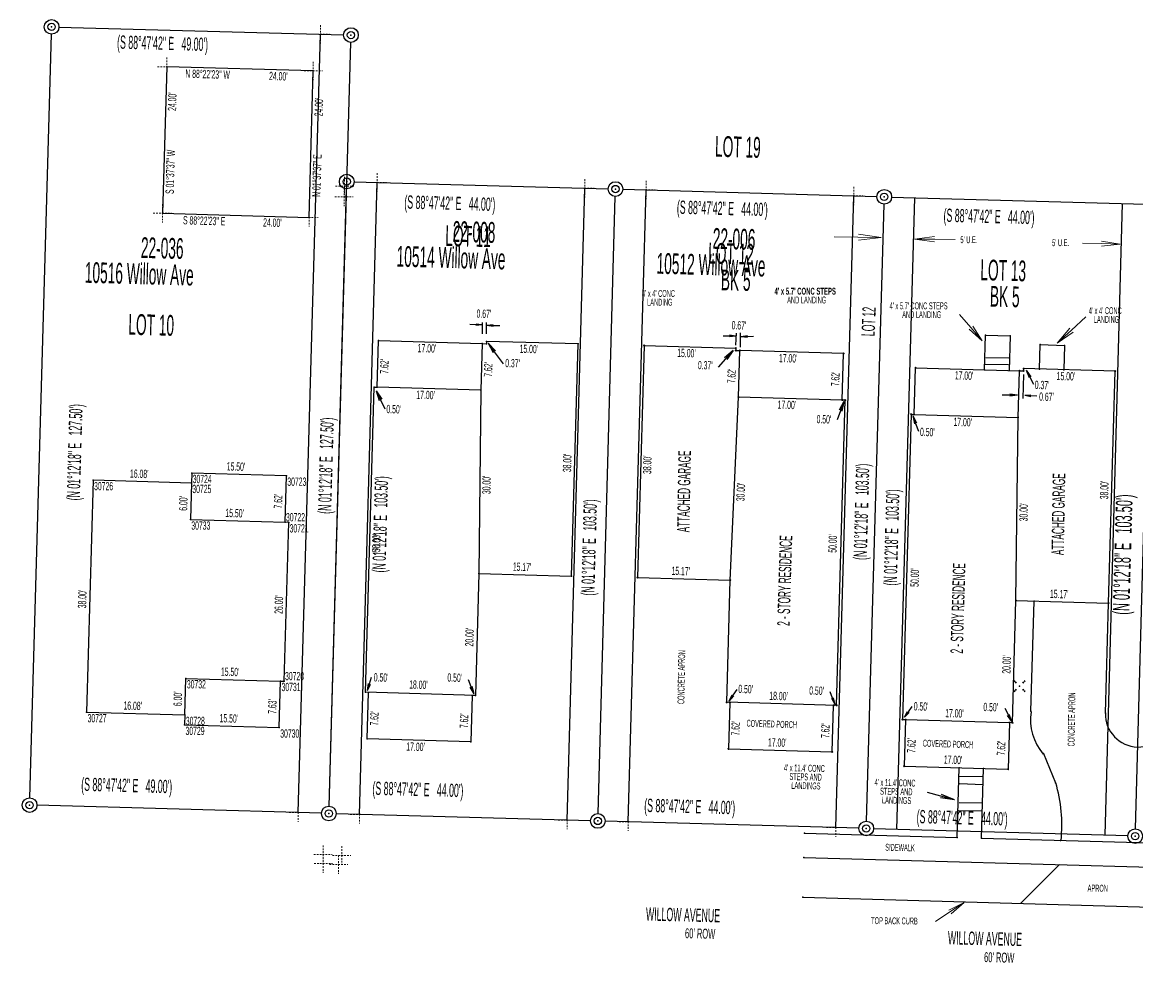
# Model space of a CAD drawing. Extents: x 2835785 to 2851632, y 1243954 to 1251877.
# Drawn here: x 2836271.7 to 2836454.2, y 1251364.3 to 1251518.3 of the extents above; entities that cross this region are included whole.
import ezdxf

# ---------------------------------------------------------------- set-up
doc = ezdxf.new("R2010")
doc.units = 0
doc.header["$MEASUREMENT"] = 0
for name, pattern in [('Dash Long4', [0.349498, 0.152345, -0.044807, 0.152345]), ('Dash Med10', [206.999956, 74.872323, -57.25531, 74.872323]), ('Dash Med4', [0.25, 0.090426, -0.069149, 0.090426]), ('Dash Med5', [206.906593, 74.838554, -57.229486, 74.838554]), ('Dash Med6', [206.932424, 74.847897, -57.236631, 74.847897]), ('Dash Med7', [206.899067, 74.835831, -57.227404, 74.835831]), ('Dash Med8', [207.006549, 74.874708, -57.257133, 74.874708]), ('Dash Med9', [212.50118, 76.862127, -58.776925, 76.862127])]:
    doc.linetypes.add(name, pattern=pattern)
for name, color, linetype, true_color in [('0_Conc_ASB', 7, 'Continuous', 0xffffff), ('A_PLAT_Measurment', 5, 'Continuous', 0x0000ff), ('Bldg_Comp', 5, 'Continuous', 0x0000ff), ('Buildings', 5, 'Continuous', 0x0000ff), ('Concrete', 7, 'Continuous', 0xc0c0c0), ('Easements', 5, 'Continuous', 0x0000ff), ('Lot_Line', 3, 'Continuous', 0x00ff00), ('Points', 3, 'Continuous', 0x00ff00), ('Text', 5, 'Continuous', 0x0000ff), ('U-SS', 3, 'Continuous', 0x00ff00)]:
    doc.layers.add(name, color=color, linetype=linetype, true_color=true_color)
doc.styles.add('Arial46', font='arialbd.ttf', dxfattribs={"width": 0.383546, "height": 1.438333})

# ---------------------------------------------------------------- blocks, each defined once
blk = doc.blocks.new('PT_CROSS')
at = {"layer": 'Easements', "color": 5, "linetype": 'Dash Med4', "lineweight": 15, "true_color": 0x0000ff}
for points in [[(-0.5, 0), (0.5, 0)], [(0, 0.5), (0, -0.5)]]:
    blk.add_lwpolyline(points, dxfattribs=at)
at = {"layer": 'Easements'}
blk.add_point((0, 0), dxfattribs=at)
blk = doc.blocks.new('PT_DOT')
at = {"layer": 'Bldg_Comp', "color": 5, "linetype": 'ByBlock', "lineweight": 13, "true_color": 0x0000ff}
blk.add_circle((0, 0), 0.0625, dxfattribs=at)
at = {"layer": 'Bldg_Comp'}
blk.add_point((0, 0), dxfattribs=at)
blk = doc.blocks.new('PT_NONE')
at = {"layer": 'Easements'}
blk.add_point((0, 0), dxfattribs=at)
blk = doc.blocks.new('PT_CIRCLE_DBLNIBS')
at = {"layer": 'U-SS', "color": 3, "linetype": 'Dash Long4', "lineweight": 13, "true_color": 0x00ff00}
for points in [[(-0.37, 0.33), (-0.62, 0.58)], [(-0.33, 0.37), (-0.58, 0.62)], [(0.33, 0.37), (0.58, 0.62)], [(0.37, 0.33), (0.62, 0.58)], [(-0.37, -0.33), (-0.62, -0.58)], [(-0.33, -0.37), (-0.58, -0.62)], [(0.33, -0.37), (0.58, -0.62)], [(0.37, -0.33), (0.62, -0.58)]]:
    blk.add_lwpolyline(points, dxfattribs=at)
at = {"layer": 'U-SS'}
blk.add_point((0, 0), dxfattribs=at)
blk = doc.blocks.new('PT_DBL_CIR_FILLED')
at = {"layer": 'Points', "color": 3, "linetype": 'ByBlock', "true_color": 0x00ff00}
for radius in [0.5, 0.25]:
    blk.add_circle((0, 0), radius, dxfattribs=at)
at = {"layer": 'Points'}
blk.add_point((0, 0), dxfattribs=at)

msp = doc.modelspace()

# ---------------------------------------------------------------- linework, layer by layer
at = {"layer": '0_Conc_ASB', "color": 7, "linetype": 'ByBlock', "lineweight": 20, "ltscale": 30, "true_color": 0xffffff}
for p, q in [((2836426.91, 1251468.29), (2836425.05, 1251470.42)), ((2836428.77, 1251466.15), (2836427.2, 1251468.51)), ((2836443.38, 1251467.9), (2836445.74, 1251470.03)), ((2836428.77, 1251466.15), (2836426.65, 1251468.02)), ((2836428.77, 1251466.15), (2836426.91, 1251468.29)), ((2836441.02, 1251465.77), (2836443.08, 1251468.19)), ((2836441.02, 1251465.77), (2836443.38, 1251467.9)), ((2836441.02, 1251465.77), (2836443.64, 1251467.57)), ((2836425.81, 1251374.17), (2836423.29, 1251372.94)), ((2836425.81, 1251374.17), (2836423.47, 1251372.62)), ((2836425.81, 1251374.17), (2836423.7, 1251372.33)), ((2836423.47, 1251372.62), (2836421.14, 1251371.08))]:
    msp.add_line(p, q, dxfattribs=at)
at = {"layer": '0_Conc_ASB', "linetype": 'ByBlock', "ltscale": 30}
for p, q in [((2836429.15, 1251461.39), (2836429.32, 1251467.08)), ((2836429.32, 1251467.08), (2836433.31, 1251466.97)), ((2836438.13, 1251461.51), (2836438.24, 1251465.5)), ((2836438.24, 1251465.5), (2836442.24, 1251465.39)), ((2836442.24, 1251465.39), (2836442.13, 1251461.39)), ((2836399.68, 1251385.55), (2836424.67, 1251384.83)), ((2836428.67, 1251384.72), (2836478.65, 1251383.29)), ((2836399.57, 1251381.55), (2836478.53, 1251379.3)), ((2836399.38, 1251375.05), (2836478.35, 1251372.8))]:
    msp.add_line(p, q, dxfattribs=at)
at = {"layer": '0_Conc_ASB', "linetype": 'ByBlock', "lineweight": 25, "ltscale": 30}
for p, q in [((2836433.31, 1251466.97), (2836433.15, 1251461.27)), ((2836436.73, 1251405.52), (2836437.24, 1251423.52)), ((2836448.93, 1251405.18), (2836449.44, 1251423.17)), ((2836438.77, 1251398.54), (2836440.73, 1251393.78)), ((2836424.67, 1251384.83), (2836425, 1251396.23)), ((2836428.67, 1251384.72), (2836428.99, 1251396.12))]:
    msp.add_line(p, q, dxfattribs=at)
at = {"layer": '0_Conc_ASB', "color": 7, "linetype": 'ByBlock', "ltscale": 30, "true_color": 0xffffff}
for p, q in [((2836429.36, 1251463.39), (2836433.12, 1251463.36)), ((2836424.96, 1251394.88), (2836428.87, 1251394.8)), ((2836425.05, 1251393.63), (2836428.91, 1251393.51)), ((2836422, 1251391.6), (2836419.79, 1251392.2)), ((2836424.21, 1251391), (2836422.1, 1251391.88)), ((2836424.21, 1251391), (2836421.94, 1251391.31)), ((2836424.21, 1251391), (2836422, 1251391.6)), ((2836425.01, 1251390.55), (2836428.7, 1251390.51)), ((2836424.88, 1251389.26), (2836428.78, 1251389.18)), ((2836441.39, 1251380.37), (2836435.03, 1251374.01))]:
    msp.add_line(p, q, dxfattribs=at)
at = {"layer": '0_Conc_ASB', "color": 7, "linetype": 'ByBlock', "lineweight": 25, "ltscale": 30, "true_color": 0xffffff}
msp.add_line((2836429.26, 1251462.31), (2836433.05, 1251462.25), dxfattribs=at)
at = {"layer": '0_Conc_ASB', "color": 7, "linetype": 'ByBlock', "ltscale": 30, "true_color": 0xffffff}
for centre, radius, start, end in [((2836445.28, 1251404.1), 8.63, 171.4243, 220.7113), ((2836454.32, 1251405.02), 5.4, 178.3667, 358.3667), ((2836417.73, 1251386.89), 24.07, 353.862, 16.6533)]:
    msp.add_arc(centre, radius, start, end, dxfattribs=at)
at = {"layer": 'Bldg_Comp', "linetype": 'ByBlock', "ltscale": 30}
for p, q in [((2836295.31, 1251511.01, 7479), (2836294.62, 1251487.02, 7479)), ((2836319.3, 1251510.33, 7479), (2836295.31, 1251511.01, 7479)), ((2836318.61, 1251486.34, 7479), (2836319.3, 1251510.33, 7479)), ((2836294.62, 1251487.02, 7479), (2836318.61, 1251486.34, 7479)), ((2836329.75, 1251458.54, 7473.25), (2836329.97, 1251466.16, 7473.25)), ((2836329.97, 1251466.16, 7473.25), (2836346.96, 1251465.68, 7473.25)), ((2836346.96, 1251465.68, 7473.25), (2836346.74, 1251458.06, 7473.25)), ((2836346.96, 1251465.68, 7473.25), (2836347.63, 1251465.66, 7473.25)), ((2836347.64, 1251466.03, 7473.25), (2836347.63, 1251465.66, 7473.25)), ((2836362.63, 1251465.61, 7473.25), (2836347.64, 1251466.03, 7473.25)), ((2836361.55, 1251427.62, 7473.25), (2836362.63, 1251465.61, 7473.25)), ((2836373.44, 1251465.36, 7471.75), (2836372.35, 1251427.37, 7471.75)), ((2836373.44, 1251465.36, 7471.75), (2836388.43, 1251464.93, 7471.75)), ((2836388.43, 1251464.93, 7471.75), (2836388.42, 1251464.55, 7471.75)), ((2836388.42, 1251464.55, 7471.75), (2836389.09, 1251464.54, 7471.75)), ((2836388.87, 1251456.91, 7471.75), (2836389.09, 1251464.54, 7471.75)), ((2836406.08, 1251464.05, 7471.75), (2836389.09, 1251464.54, 7471.75)), ((2836405.86, 1251456.43, 7471.75), (2836406.08, 1251464.05, 7471.75)), ((2836327.83, 1251408.58, 7473.25), (2836329.25, 1251458.55, 7473.25)), ((2836329.25, 1251458.55, 7473.25), (2836329.75, 1251458.54, 7473.25)), ((2836346.74, 1251458.06, 7473.25), (2836329.75, 1251458.54, 7473.25)), ((2836346.74, 1251458.06, 7473.25), (2836346.39, 1251428.05, 7473.25)), ((2836387.52, 1251426.94, 7471.75), (2836388.87, 1251456.91, 7471.75)), ((2836405.86, 1251456.43, 7471.75), (2836388.87, 1251456.91, 7471.75)), ((2836404.94, 1251406.44, 7471.75), (2836406.36, 1251456.41, 7471.75)), ((2836406.36, 1251456.41, 7471.75), (2836405.86, 1251456.43, 7471.75)), ((2836283.28, 1251443.31, 7474.5), (2836282.21, 1251405.32, 7474.5)), ((2836299.36, 1251442.85, 7474.5), (2836283.28, 1251443.31, 7474.5)), ((2836299.41, 1251444.48, 7474.5), (2836299.36, 1251442.85, 7474.5)), ((2836314.9, 1251444.04, 7474.5), (2836299.41, 1251444.48, 7474.5)), ((2836314.68, 1251436.42, 7474.5), (2836314.9, 1251444.04, 7474.5)), ((2836299.36, 1251442.85, 7474.5), (2836299.19, 1251436.86, 7474.5)), ((2836299.19, 1251436.86, 7474.5), (2836314.68, 1251436.42, 7474.5)), ((2836314.53, 1251410.41, 7474.5), (2836315.27, 1251436.4, 7474.5)), ((2836315.27, 1251436.4, 7474.5), (2836314.68, 1251436.42, 7474.5)), ((2836346.39, 1251428.05, 7473.25), (2836345.82, 1251408.06, 7473.25)), ((2836346.39, 1251428.05, 7473.25), (2836361.55, 1251427.62, 7473.25)), ((2836372.35, 1251427.37, 7471.75), (2836387.52, 1251426.94, 7471.75)), ((2836386.95, 1251406.95, 7471.75), (2836387.52, 1251426.94, 7471.75)), ((2836298.29, 1251404.87, 7474.5), (2836298.46, 1251410.87, 7474.5)), ((2836298.46, 1251410.87, 7474.5), (2836313.95, 1251410.43, 7474.5)), ((2836313.74, 1251402.81, 7474.5), (2836313.95, 1251410.43, 7474.5)), ((2836313.95, 1251410.43, 7474.5), (2836314.53, 1251410.41, 7474.5)), ((2836328.33, 1251408.56, 7473.25), (2836327.83, 1251408.58, 7473.25)), ((2836345.82, 1251408.06, 7473.25), (2836327.83, 1251408.58, 7473.25)), ((2836328.11, 1251400.94, 7473.25), (2836328.33, 1251408.56, 7473.25)), ((2836345.32, 1251408.08, 7473.25), (2836345.1, 1251400.45, 7473.25)), ((2836345.82, 1251408.06, 7473.25), (2836345.32, 1251408.08, 7473.25)), ((2836404.94, 1251406.44, 7471.75), (2836386.95, 1251406.95, 7471.75)), ((2836387.45, 1251406.93, 7471.75), (2836387.23, 1251399.31, 7471.75)), ((2836404.22, 1251398.83, 7471.75), (2836404.44, 1251406.45, 7471.75)), ((2836282.21, 1251405.32, 7474.5), (2836298.29, 1251404.87, 7474.5)), ((2836298.29, 1251404.87, 7474.5), (2836298.24, 1251403.24, 7474.5)), ((2836298.24, 1251403.24, 7474.5), (2836313.74, 1251402.81, 7474.5)), ((2836345.1, 1251400.45, 7473.25), (2836328.11, 1251400.94, 7473.25)), ((2836387.23, 1251399.31, 7471.75), (2836404.22, 1251398.83, 7471.75))]:
    msp.add_line(p, q, dxfattribs=at)
at = {"layer": 'Bldg_Comp', "color": 5, "linetype": 'ByBlock', "ltscale": 30, "true_color": 0x0000ff}
for p, q in [((2836345.91, 1251468.75), (2836344.93, 1251468.78)), ((2836346.9, 1251468.73), (2836345.91, 1251468.75)), ((2836346.9, 1251468.73), (2836345.92, 1251468.63)), ((2836346.9, 1251468.73), (2836345.93, 1251468.88)), ((2836346.98, 1251467.3), (2836346.98, 1251469.11)), ((2836347.63, 1251467.27), (2836347.65, 1251469.13)), ((2836347.72, 1251468.67), (2836348.76, 1251468.79)), ((2836347.72, 1251468.67), (2836348.76, 1251468.51)), ((2836347.72, 1251468.67), (2836348.77, 1251468.65)), ((2836348.77, 1251468.65), (2836349.82, 1251468.63)), ((2836387.38, 1251466.9), (2836386.37, 1251466.9)), ((2836388.4, 1251466.9), (2836387.38, 1251466.9)), ((2836388.4, 1251466.9), (2836387.39, 1251467.04)), ((2836388.4, 1251466.9), (2836387.39, 1251466.77)), ((2836388.47, 1251465.43), (2836388.54, 1251467.39)), ((2836389.19, 1251465.08), (2836389.22, 1251467.41)), ((2836389.34, 1251466.85), (2836390.33, 1251466.99)), ((2836389.34, 1251466.85), (2836390.34, 1251466.86)), ((2836389.34, 1251466.85), (2836390.34, 1251466.73)), ((2836390.34, 1251466.86), (2836391.34, 1251466.87)), ((2836347.92, 1251465.75), (2836349.1, 1251464.48)), ((2836347.92, 1251465.75), (2836348.73, 1251464.22)), ((2836347.92, 1251465.75), (2836348.92, 1251464.33)), ((2836348.92, 1251464.33), (2836350.37, 1251462.37)), ((2836386.77, 1251463.2), (2836385.56, 1251461.83)), ((2836387.98, 1251464.57), (2836386.6, 1251463.37)), ((2836387.98, 1251464.57), (2836386.77, 1251463.2)), ((2836387.98, 1251464.57), (2836386.96, 1251463.05)), ((2836329.57, 1251457.94), (2836330.49, 1251456.57)), ((2836329.57, 1251457.94), (2836330.1, 1251456.38)), ((2836329.57, 1251457.94), (2836330.3, 1251456.46)), ((2836330.3, 1251456.46), (2836331.03, 1251454.99)), ((2836406.12, 1251456.19), (2836405.37, 1251454.76)), ((2836406.12, 1251456.19), (2836405.57, 1251454.68)), ((2836406.12, 1251456.19), (2836405.77, 1251454.62)), ((2836433.25, 1251457.23), (2836432.03, 1251457.25)), ((2836434.54, 1251457.21), (2836433.25, 1251457.23)), ((2836434.54, 1251457.21), (2836433.26, 1251457.4)), ((2836434.54, 1251457.21), (2836433.26, 1251457.06)), ((2836435.72, 1251457.21), (2836436.7, 1251457.3)), ((2836435.72, 1251457.21), (2836436.69, 1251457.04)), ((2836435.72, 1251457.21), (2836436.7, 1251457.17)), ((2836436.7, 1251457.17), (2836437.68, 1251457.13)), ((2836405.57, 1251454.68), (2836405.01, 1251453.17)), ((2836328.51, 1251409.97), (2836328.82, 1251411.06)), ((2836345.14, 1251409.5), (2836344.67, 1251410.64)), ((2836328.19, 1251408.88), (2836328.36, 1251410)), ((2836328.19, 1251408.88), (2836328.51, 1251409.97)), ((2836328.19, 1251408.88), (2836328.65, 1251409.92)), ((2836345.61, 1251408.36), (2836344.99, 1251409.43)), ((2836345.61, 1251408.36), (2836345.14, 1251409.5)), ((2836345.61, 1251408.36), (2836345.29, 1251409.55)), ((2836388, 1251408.11), (2836388.68, 1251409.06)), ((2836404.27, 1251407.62), (2836403.86, 1251408.65)), ((2836387.33, 1251407.15), (2836387.87, 1251408.19)), ((2836387.33, 1251407.15), (2836388, 1251408.11)), ((2836387.33, 1251407.15), (2836388.12, 1251408.01)), ((2836404.69, 1251406.59), (2836404.14, 1251407.55)), ((2836404.69, 1251406.59), (2836404.27, 1251407.62)), ((2836404.69, 1251406.59), (2836404.41, 1251407.66))]:
    msp.add_line(p, q, dxfattribs=at)
at = {"layer": 'Bldg_Comp', "linetype": 'ByBlock', "lineweight": 25, "ltscale": 30}
for p, q in [((2836417.64, 1251454.09, 7471.25), (2836417.86, 1251461.71, 7471.25)), ((2836417.86, 1251461.71, 7471.25), (2836434.85, 1251461.22, 7471.25)), ((2836434.63, 1251453.6, 7471.25), (2836434.85, 1251461.22, 7471.25)), ((2836434.85, 1251461.22, 7471.25), (2836435.52, 1251461.21, 7471.25)), ((2836435.53, 1251461.58, 7471.25), (2836435.52, 1251461.21, 7471.25)), ((2836450.52, 1251461.15, 7471.25), (2836435.53, 1251461.58, 7471.25)), ((2836449.44, 1251423.17, 7471.25), (2836450.52, 1251461.15, 7471.25)), ((2836417.14, 1251454.1, 7471.25), (2836415.72, 1251404.12, 7471.25)), ((2836417.14, 1251454.1, 7471.25), (2836417.64, 1251454.09, 7471.25)), ((2836417.64, 1251454.09, 7471.25), (2836434.63, 1251453.6, 7471.25)), ((2836434.28, 1251423.6, 7471.25), (2836434.63, 1251453.6, 7471.25)), ((2836433.71, 1251403.61, 7471.25), (2836434.28, 1251423.6, 7471.25)), ((2836434.28, 1251423.6, 7471.25), (2836449.44, 1251423.17, 7471.25)), ((2836415.72, 1251404.12, 7471.25), (2836416.22, 1251404.11, 7471.25)), ((2836416.22, 1251404.11, 7471.25), (2836416, 1251396.49, 7471.25)), ((2836416.22, 1251404.11, 7471.25), (2836433.21, 1251403.62, 7471.25)), ((2836433.21, 1251403.62, 7471.25), (2836432.99, 1251396, 7471.25)), ((2836433.71, 1251403.61, 7471.25), (2836433.21, 1251403.62, 7471.25)), ((2836416, 1251396.49, 7471.25), (2836432.99, 1251396, 7471.25))]:
    msp.add_line(p, q, dxfattribs=at)
at = {"layer": 'Bldg_Comp', "color": 5, "linetype": 'ByBlock', "lineweight": 25, "ltscale": 30, "true_color": 0x0000ff}
for p, q in [((2836435.97, 1251461.31), (2836436.72, 1251460.26)), ((2836435.97, 1251461.31), (2836436.42, 1251460.1)), ((2836435.97, 1251461.31), (2836436.57, 1251460.17)), ((2836435.47, 1251456.68), (2836435.56, 1251460.63)), ((2836436.57, 1251460.17), (2836437.17, 1251459.03)), ((2836417.42, 1251453.9), (2836418.03, 1251452.68)), ((2836417.42, 1251453.9), (2836417.7, 1251452.56)), ((2836417.42, 1251453.9), (2836417.87, 1251452.61)), ((2836417.87, 1251452.61), (2836418.32, 1251451.32)), ((2836416.05, 1251404.49), (2836416.56, 1251405.46)), ((2836416.05, 1251404.49), (2836416.68, 1251405.38)), ((2836416.05, 1251404.49), (2836416.79, 1251405.3)), ((2836416.68, 1251405.38), (2836417.3, 1251406.28)), ((2836433.04, 1251404.87), (2836432.49, 1251405.93)), ((2836433.59, 1251403.81), (2836432.91, 1251404.79)), ((2836433.59, 1251403.81), (2836433.04, 1251404.87)), ((2836433.59, 1251403.81), (2836433.18, 1251404.93))]:
    msp.add_line(p, q, dxfattribs=at)
at = {"layer": 'Easements', "color": 5, "linetype": 'ByBlock', "lineweight": 20, "ltscale": 30, "true_color": 0x0000ff}
for p, q in [((2836408.38, 1251483.1), (2836404.52, 1251483.16)), ((2836412.24, 1251483.04), (2836408.38, 1251483.1)), ((2836412.24, 1251483.04), (2836408.53, 1251483.59)), ((2836417.66, 1251482.79), (2836420.97, 1251483.2)), ((2836412.24, 1251483.04), (2836408.52, 1251482.61)), ((2836417.66, 1251482.79), (2836420.96, 1251482.33)), ((2836417.66, 1251482.79), (2836420.99, 1251482.76)), ((2836420.99, 1251482.76), (2836424.32, 1251482.73)), ((2836448.26, 1251482.04), (2836445.18, 1251482.11)), ((2836451.35, 1251481.98), (2836448.26, 1251482.04)), ((2836451.35, 1251481.98), (2836448.28, 1251481.64)), ((2836451.35, 1251481.98), (2836448.3, 1251482.45))]:
    msp.add_line(p, q, dxfattribs=at)
at = {"layer": 'Easements', "linetype": 'Dash Med9', "ltscale": 30}
msp.add_lwpolyline([(2836316.85, 1251388.88), (2836320.47, 1251516.33)], dxfattribs=at)
at = {"layer": 'Easements', "linetype": 'Dash Med10', "ltscale": 30}
msp.add_lwpolyline([(2836326.84, 1251388.6), (2836329.76, 1251492.05)], dxfattribs=at)
at = {"layer": 'Easements', "linetype": 'Dash Med8', "ltscale": 30}
for points in [[(2836360.86, 1251387.66), (2836363.76, 1251491.12)], [(2836370.85, 1251387.38), (2836373.75, 1251490.84)]]:
    msp.add_lwpolyline(points, dxfattribs=at)
at = {"layer": 'Easements', "linetype": 'Dash Med7', "ltscale": 30}
msp.add_lwpolyline([(2836404.79, 1251386.43), (2836407.74, 1251489.84)], dxfattribs=at)
at = {"layer": 'Easements', "linetype": 'Dash Med5', "ltscale": 30}
msp.add_lwpolyline([(2836414.78, 1251386.15), (2836417.73, 1251489.56)], dxfattribs=at)
at = {"layer": 'Easements', "linetype": 'Dash Med6', "ltscale": 30}
msp.add_lwpolyline([(2836451.68, 1251488.6), (2836448.81, 1251385.17)], dxfattribs=at)
at = {"layer": 'Lot_Line', "linetype": 'ByBlock', "ltscale": 30}
for p, q in [((2836272.92, 1251391.31, 7475.83), (2836276.44, 1251516.33, 7478.38)), ((2836277.68, 1251517.49, 7478.38), (2836324.26, 1251516.22, 7476.76)), ((2836321.88, 1251389.94, 7474.33), (2836325.43, 1251514.99, 7476.76)), ((2836321.88, 1251389.94, 7474.33), (2836324.73, 1251491, 7476.43)), ((2836325.97, 1251492.16, 7476.43), (2836367.55, 1251491.02, 7475.92)), ((2836369.95, 1251490.95, 7475.92), (2836411.53, 1251489.73, 7474.88)), ((2836365.89, 1251388.72, 7473.69), (2836368.72, 1251489.78, 7475.92)), ((2836413.93, 1251489.66, 7474.88), (2836455.48, 1251488.49, 7473.97)), ((2836409.82, 1251387.49, 7472.94), (2836412.7, 1251488.5, 7474.88)), ((2836453.84, 1251386.23, 7472.2), (2836456.65, 1251487.26, 7473.97)), ((2836320.64, 1251388.77, 7474.33), (2836274.08, 1251390.08, 7475.83)), ((2836364.66, 1251387.55, 7473.69), (2836323.04, 1251388.7, 7474.33)), ((2836408.59, 1251386.32, 7472.94), (2836367.06, 1251387.49, 7473.69)), ((2836452.6, 1251385.06, 7472.2), (2836410.99, 1251386.25, 7472.94))]:
    msp.add_line(p, q, dxfattribs=at)

# ---------------------------------------------------------------- block references
at = {"layer": '0_Conc_ASB', "xscale": 0.0001, "yscale": 0.0001}
for p in [(2836429.32, 1251467.08), (2836433.31, 1251466.97), (2836438.24, 1251465.5), (2836442.24, 1251465.39), (2836429.15, 1251461.39), (2836433.15, 1251461.27), (2836438.13, 1251461.51), (2836442.13, 1251461.39), (2836437.24, 1251423.52), (2836436.73, 1251405.52), (2836448.93, 1251405.18), (2836438.77, 1251398.54), (2836425, 1251396.23), (2836428.99, 1251396.12), (2836440.73, 1251393.78), (2836399.68, 1251385.55), (2836424.67, 1251384.83), (2836428.67, 1251384.72), (2836441.58, 1251384.34), (2836399.57, 1251381.55), (2836399.38, 1251375.05)]:
    msp.add_blockref('PT_NONE', p, dxfattribs=at)
at = {"layer": 'Bldg_Comp'}
for name, p, xscale, yscale in [('PT_CROSS', (2836295.31, 1251511.01, 7479), 3.000000044703484, 3.000000044703484), ('PT_CROSS', (2836319.3, 1251510.33, 7479), 3.000000044703484, 3.000000044703484), ('PT_CROSS', (2836294.62, 1251487.02, 7479), 3.000000044703484, 3.000000044703484), ('PT_CROSS', (2836318.61, 1251486.34, 7479), 3.000000044703484, 3.000000044703484), ('PT_DOT', (2836329.97, 1251466.16, 7473.25), 0.5999999865889549, 0.5999999865889549), ('PT_DOT', (2836346.96, 1251465.68, 7473.25), 0.5999999865889549, 0.5999999865889549), ('PT_DOT', (2836347.63, 1251465.66, 7473.25), 0.5999999865889549, 0.5999999865889549), ('PT_DOT', (2836347.64, 1251466.03, 7473.25), 0.5999999865889549, 0.5999999865889549), ('PT_DOT', (2836362.63, 1251465.61, 7473.25), 0.5999999865889549, 0.5999999865889549), ('PT_DOT', (2836373.44, 1251465.36, 7471.75), 1.500000022351742, 1.500000022351742), ('PT_DOT', (2836388.43, 1251464.93, 7471.75), 1.500000022351742, 1.500000022351742), ('PT_DOT', (2836388.42, 1251464.55, 7471.75), 1.500000022351742, 1.500000022351742), ('PT_DOT', (2836389.09, 1251464.54, 7471.75), 1.500000022351742, 1.500000022351742), ('PT_DOT', (2836406.08, 1251464.05, 7471.75), 1.500000022351742, 1.500000022351742), ('PT_DOT', (2836417.86, 1251461.71, 7471.25), 1.500000022351742, 1.500000022351742), ('PT_DOT', (2836434.85, 1251461.22, 7471.25), 1.500000022351742, 1.500000022351742), ('PT_DOT', (2836435.52, 1251461.21, 7471.25), 1.500000022351742, 1.500000022351742), ('PT_DOT', (2836435.53, 1251461.58, 7471.25), 1.500000022351742, 1.500000022351742), ('PT_DOT', (2836450.52, 1251461.15, 7471.25), 1.500000022351742, 1.500000022351742), ('PT_DOT', (2836329.25, 1251458.55, 7473.25), 0.5999999865889549, 0.5999999865889549), ('PT_DOT', (2836329.75, 1251458.54, 7473.25), 0.5999999865889549, 0.5999999865889549), ('PT_DOT', (2836346.74, 1251458.06, 7473.25), 0.5999999865889549, 0.5999999865889549), ('PT_DOT', (2836388.87, 1251456.91, 7471.75), 1.500000022351742, 1.500000022351742), ('PT_DOT', (2836405.86, 1251456.43, 7471.75), 1.500000022351742, 1.500000022351742), ('PT_DOT', (2836406.36, 1251456.41, 7471.75), 1.500000022351742, 1.500000022351742), ('PT_DOT', (2836417.14, 1251454.1, 7471.25), 1.500000022351742, 1.500000022351742), ('PT_DOT', (2836417.64, 1251454.09, 7471.25), 1.500000022351742, 1.500000022351742), ('PT_DOT', (2836434.63, 1251453.6, 7471.25), 1.500000022351742, 1.500000022351742), ('PT_DOT', (2836283.28, 1251443.31, 7474.5), 0.2999999932944775, 0.2999999932944775), ('PT_DOT', (2836299.41, 1251444.48, 7474.5), 0.2999999932944775, 0.2999999932944775), ('PT_DOT', (2836314.9, 1251444.04, 7474.5), 0.2999999932944775, 0.2999999932944775), ('PT_DOT', (2836299.36, 1251442.85, 7474.5), 0.2999999932944775, 0.2999999932944775), ('PT_DOT', (2836299.19, 1251436.86, 7474.5), 0.2999999932944775, 0.2999999932944775), ('PT_DOT', (2836314.68, 1251436.42, 7474.5), 0.2999999932944775, 0.2999999932944775), ('PT_DOT', (2836315.27, 1251436.4, 7474.5), 0.2999999932944775, 0.2999999932944775), ('PT_DOT', (2836346.39, 1251428.05, 7473.25), 0.5999999865889549, 0.5999999865889549), ('PT_DOT', (2836361.55, 1251427.62, 7473.25), 0.5999999865889549, 0.5999999865889549), ('PT_DOT', (2836372.35, 1251427.37, 7471.75), 1.500000022351742, 1.500000022351742), ('PT_DOT', (2836387.52, 1251426.94, 7471.75), 1.500000022351742, 1.500000022351742), ('PT_DOT', (2836434.28, 1251423.6, 7471.25), 1.500000022351742, 1.500000022351742), ('PT_DOT', (2836449.44, 1251423.17, 7471.25), 1.500000022351742, 1.500000022351742), ('PT_DOT', (2836298.46, 1251410.87, 7474.5), 0.2999999932944775, 0.2999999932944775), ('PT_DOT', (2836313.95, 1251410.43, 7474.5), 0.2999999932944775, 0.2999999932944775), ('PT_DOT', (2836314.53, 1251410.41, 7474.5), 0.2999999932944775, 0.2999999932944775), ('PT_DOT', (2836327.83, 1251408.58, 7473.25), 0.5999999865889549, 0.5999999865889549), ('PT_DOT', (2836328.33, 1251408.56, 7473.25), 0.5999999865889549, 0.5999999865889549), ('PT_DOT', (2836345.32, 1251408.08, 7473.25), 0.5999999865889549, 0.5999999865889549), ('PT_DOT', (2836345.82, 1251408.06, 7473.25), 0.5999999865889549, 0.5999999865889549), ('PT_DOT', (2836386.95, 1251406.95, 7471.75), 1.500000022351742, 1.500000022351742), ('PT_DOT', (2836387.45, 1251406.93, 7471.75), 1.500000022351742, 1.500000022351742), ('PT_DOT', (2836404.44, 1251406.45, 7471.75), 1.500000022351742, 1.500000022351742), ('PT_DOT', (2836404.94, 1251406.44, 7471.75), 1.500000022351742, 1.500000022351742), ('PT_DOT', (2836282.21, 1251405.32, 7474.5), 0.2999999932944775, 0.2999999932944775), ('PT_DOT', (2836298.29, 1251404.87, 7474.5), 0.2999999932944775, 0.2999999932944775), ('PT_DOT', (2836298.24, 1251403.24, 7474.5), 0.2999999932944775, 0.2999999932944775), ('PT_DOT', (2836313.74, 1251402.81, 7474.5), 0.2999999932944775, 0.2999999932944775), ('PT_DOT', (2836415.72, 1251404.12, 7471.25), 1.500000022351742, 1.500000022351742), ('PT_DOT', (2836416.22, 1251404.11, 7471.25), 1.500000022351742, 1.500000022351742), ('PT_DOT', (2836433.21, 1251403.62, 7471.25), 1.500000022351742, 1.500000022351742), ('PT_DOT', (2836433.71, 1251403.61, 7471.25), 1.500000022351742, 1.500000022351742), ('PT_DOT', (2836328.11, 1251400.94, 7473.25), 0.5999999865889549, 0.5999999865889549), ('PT_DOT', (2836345.1, 1251400.45, 7473.25), 0.5999999865889549, 0.5999999865889549), ('PT_DOT', (2836387.23, 1251399.31, 7471.75), 1.500000022351742, 1.500000022351742), ('PT_DOT', (2836404.22, 1251398.83, 7471.75), 1.500000022351742, 1.500000022351742), ('PT_DOT', (2836416, 1251396.49, 7471.25), 1.500000022351742, 1.500000022351742), ('PT_DOT', (2836432.99, 1251396, 7471.25), 1.500000022351742, 1.500000022351742)]:
    msp.add_blockref(name, p, dxfattribs=dict(at, xscale=xscale, yscale=yscale))
at = {"layer": 'Easements', "xscale": 3.000000044703484, "yscale": 3.000000044703484}
for p in [(2836320.47, 1251516.33, 7476.76), (2836329.76, 1251492.05, 7476.43), (2836363.76, 1251491.12, 7475.92), (2836373.75, 1251490.84, 7475.92), (2836407.74, 1251489.84, 7474.88), (2836316.85, 1251388.88, 7474.33), (2836326.84, 1251388.6, 7474.33), (2836360.86, 1251387.66, 7473.69), (2836370.85, 1251387.38, 7473.69), (2836404.79, 1251386.43, 7472.94)]:
    msp.add_blockref('PT_CROSS', p, dxfattribs=at)
at = {"layer": 'Points'}
for name, p, xscale, yscale in [('PT_DBL_CIR_FILLED', (2836276.48, 1251517.53, 7478.38), 2.39999994635582, 2.39999994635582), ('PT_DBL_CIR_FILLED', (2836325.46, 1251516.19, 7476.76), 2.39999994635582, 2.39999994635582), ('PT_CROSS', (2836324.43, 1251491.45, 7476.12), 3.000000044703484, 3.000000044703484), ('PT_DBL_CIR_FILLED', (2836324.77, 1251492.2, 7476.43), 2.39999994635582, 2.39999994635582), ('PT_CROSS', (2836324.35, 1251489.69, 7476.14), 3.000000044703484, 3.000000044703484), ('PT_DBL_CIR_FILLED', (2836368.75, 1251490.98, 7475.92), 2.39999994635582, 2.39999994635582), ('PT_DBL_CIR_FILLED', (2836412.73, 1251489.7, 7474.88), 2.39999994635582, 2.39999994635582), ('PT_DBL_CIR_FILLED', (2836272.88, 1251390.11, 7475.83), 2.39999994635582, 2.39999994635582), ('PT_DBL_CIR_FILLED', (2836321.84, 1251388.74, 7474.33), 2.39999994635582, 2.39999994635582), ('PT_DBL_CIR_FILLED', (2836365.86, 1251387.52, 7473.69), 2.39999994635582, 2.39999994635582), ('PT_DBL_CIR_FILLED', (2836409.79, 1251386.29, 7472.94), 2.39999994635582, 2.39999994635582), ('PT_DBL_CIR_FILLED', (2836453.8, 1251385.03, 7472.2), 2.39999994635582, 2.39999994635582), ('PT_CROSS', (2836320.89, 1251382.01, 7474.26), 3.000000044703484, 3.000000044703484), ('PT_CROSS', (2836323.96, 1251381.87, 7474.21), 3.000000044703484, 3.000000044703484), ('PT_CROSS', (2836320.93, 1251380.54, 7474.27), 3.000000044703484, 3.000000044703484), ('PT_CROSS', (2836323.45, 1251380.38, 7474.19), 3.000000044703484, 3.000000044703484)]:
    msp.add_blockref(name, p, dxfattribs=dict(at, xscale=xscale, yscale=yscale))
at = {"layer": 'U-SS', "xscale": 1.500000022351742, "yscale": 1.500000022351742}
msp.add_blockref('PT_CIRCLE_DBLNIBS', (2836434.88, 1251409.58), dxfattribs=at)

# ---------------------------------------------------------------- texts
at = {"layer": '0_Conc_ASB', "width": 0.493735}
for s, height, p in [("4' x 4' CONC", 1.1317, (2836373.09, 1251473.32)), ('LANDING', 1.132, (2836373.92, 1251471.89)), ('AND LANDING', 1.1317, (2836396.85, 1251472.25)), ("4' x 5.7' CONC STEPS", 1.1317, (2836413.6, 1251471.29)), ('AND LANDING', 1.1317, (2836415.67, 1251469.85)), ("4' x 4' CONC", 1.1317, (2836446.19, 1251470.5)), ('LANDING', 1.132, (2836447.02, 1251469.07))]:
    msp.add_text(s, height=height, dxfattribs=at).set_placement(p)
at = {"layer": '0_Conc_ASB', "style": 'Arial46', "width": 0.493735}
msp.add_text("4' x 5.7' CONC STEPS", height=1.1317, dxfattribs=at).set_placement((2836394.77, 1251473.69))
at = {"layer": '0_Conc_ASB'}
for s, height, rotation, width, p in [("15.00'", 1.358, 358.3667, 0.49329, (2836440.93, 1251459.71)), ("4' x 11.4' CONC", 1.1317, 358.6425, 0.493735, (2836396.3, 1251395.69)), ('STEPS AND', 1.132, 358.6425, 0.493735, (2836397.2, 1251394.23)), ('LANDINGS', 1.132, 358.6425, 0.493735, (2836397.51, 1251392.78)), ("4' x 11.4' CONC", 1.1317, 358.6425, 0.493735, (2836411.14, 1251393.3)), ('STEPS AND', 1.132, 358.6425, 0.493735, (2836412.04, 1251391.84)), ('LANDINGS', 1.132, 358.6425, 0.493735, (2836412.35, 1251390.39)), ('SIDEWALK', 1.132, 358.8649, 0.493735, (2836412.89, 1251382.65)), ('APRON', 1.132, 359.2977, 0.493735, (2836446, 1251375.97)), ('TOP BACK CURB', 1.1317, 359.4439, 0.493735, (2836410.58, 1251370.64))]:
    msp.add_text(s, height=height, rotation=rotation, dxfattribs=dict(at, width=width)).set_placement(p)
at = {"layer": 'A_PLAT_Measurment'}
for s, height, rotation, width, p in [('(S 88%%D47\'42" E   49.00\')', 2.1733, 358.4308, 0.494096, (2836287.17, 1251513.97)), ('(S 88%%D47\'42" E   44.00\')', 2.1733, 358.4308, 0.494096, (2836334.18, 1251487.78)), ('(S 88%%D47\'42" E   44.00\')', 2.1733, 358.4308, 0.494096, (2836378.77, 1251486.94)), ('(S 88%%D47\'42" E   44.00\')', 2.1733, 358.4308, 0.494096, (2836422.41, 1251485.62)), ('(N 01%%D12\'18" E   127.50\')', 2.1733, 88.3838, 0.494096, (2836281.11, 1251439.98)), ('(N 01%%D12\'18" E   127.50\')', 2.1733, 88.3838, 0.494096, (2836322.23, 1251437.78)), ('(N 01%%D12\'18" E   103.50\')', 2.1733, 88.3838, 0.494096, (2836409.86, 1251430.23)), ('(N 01%%D12\'18" E   103.50\')', 2.1733, 88.3838, 0.494096, (2836331.12, 1251428.18)), ('(N 01%%D12\'18" E   103.50\')', 2.1733, 88.3838, 0.494096, (2836414.79, 1251426.04)), ('(N 01%%D12\'18" E   103.50\')', 2.1733, 88.3838, 0.494096, (2836365.29, 1251424.39)), ('(N 01%%D12\'18" E   103.50\')', 2.715, 88.3838, 0.494403, (2836452.83, 1251421.26)), ('(S 88%%D47\'42" E   49.00\')', 2.1733, 358.4308, 0.494096, (2836281.3, 1251392.46)), ('(S 88%%D47\'42" E   44.00\')', 2.1733, 358.4308, 0.494096, (2836328.96, 1251391.81)), ('(S 88%%D47\'42" E   44.00\')', 2.1733, 358.4308, 0.494096, (2836373.43, 1251389.01)), ('(S 88%%D47\'42" E   44.00\')', 2.1733, 358.4308, 0.494096, (2836418.01, 1251387.17))]:
    msp.add_text(s, height=height, rotation=rotation, dxfattribs=dict(at, width=width)).set_placement(p)
at = {"layer": 'Bldg_Comp', "width": 0.49329}
for s, height, rotation, p in [('N 88%%D22\'23" W', 1.3583, 358.3729, (2836298.35, 1251509.21)), ("24.00'", 1.358, 358.3729, (2836312.05, 1251508.82)), ("24.00'", 1.358, 88.3729, (2836296.85, 1251503.75)), ("24.00'", 1.358, 88.3729, (2836320.84, 1251502.87)), ('S 01%%D37\'37" W', 1.3583, 88.3729, (2836296.47, 1251490.16)), ('N 01%%D37\'37" E', 1.3583, 88.3729, (2836320.46, 1251489.68)), ('S 88%%D22\'23" E', 1.3583, 358.3729, (2836297.97, 1251485.21)), ("24.00'", 1.358, 358.3729, (2836311.07, 1251484.84)), ("0.67'", 1.358, 358.3667, (2836346, 1251469.92)), ("0.67'", 1.358, 358.3667, (2836387.74, 1251468.02)), ("17.00'", 1.358, 358.3667, (2836336.37, 1251464.27)), ("15.00'", 1.358, 358.3667, (2836353.04, 1251464.17)), ("15.00'", 1.358, 358.3667, (2836378.84, 1251463.49)), ("0.37'", 1.358, 358.3667, (2836350.69, 1251461.82)), ("17.00'", 1.358, 358.3667, (2836395.48, 1251462.64)), ("7.62'", 1.358, 88.3667, (2836331.57, 1251460.72)), ("7.62'", 1.358, 88.3667, (2836348.56, 1251460.23)), ("0.37'", 1.358, 358.3667, (2836382.22, 1251461.49)), ("17.00'", 1.358, 358.3667, (2836424.26, 1251459.81)), ("7.62'", 1.358, 88.3667, (2836388.38, 1251459.16)), ("7.62'", 1.358, 88.3667, (2836405.37, 1251458.67)), ("0.37'", 1.358, 358.3667, (2836437.34, 1251458.25)), ("17.00'", 1.358, 358.3667, (2836336.15, 1251456.64)), ("0.67'", 1.358, 358.3667, (2836438.06, 1251456.33)), ("17.00'", 1.358, 358.3667, (2836395.27, 1251455.02)), ("0.50'", 1.358, 358.3667, (2836331.25, 1251454.29)), ("0.50'", 1.358, 358.3667, (2836401.64, 1251452.64)), ("17.00'", 1.358, 358.3667, (2836424.04, 1251452.19)), ("0.50'", 1.358, 358.3667, (2836418.56, 1251450.55)), ("38.00'", 1.358, 88.3667, (2836361.48, 1251444.62)), ("38.00'", 1.358, 88.3667, (2836374.59, 1251444.31)), ("16.08'", 1.358, 358.3819, (2836289.29, 1251443.73)), ("15.50'", 1.358, 358.3819, (2836305.12, 1251444.91)), ("30.00'", 1.358, 89.3215, (2836348.3, 1251441.03)), ("30.00'", 1.358, 87.4118, (2836389.85, 1251439.84)), ("38.00'", 1.358, 88.3667, (2836449.37, 1251440.17)), ("6.00'", 1.358, 88.3819, (2836298.67, 1251438.29)), ("7.62'", 1.358, 88.3819, (2836314.19, 1251438.66)), ("15.50'", 1.358, 358.3819, (2836304.9, 1251437.29)), ("30.00'", 1.358, 89.3215, (2836436.19, 1251436.57)), ("50.00'", 1.358, 88.3667, (2836330.24, 1251431.51)), ("50.00'", 1.358, 88.3667, (2836404.92, 1251431.42)), ("15.17'", 1.358, 358.3667, (2836351.94, 1251428.49)), ("15.17'", 1.358, 358.3667, (2836377.9, 1251427.81)), ("50.00'", 1.358, 88.3667, (2836418.35, 1251425.83)), ("38.00'", 1.358, 88.3819, (2836282.13, 1251422.32)), ("15.17'", 1.358, 358.3667, (2836439.83, 1251424.04)), ("26.00'", 1.358, 88.3819, (2836314.29, 1251421.41)), ("20.00'", 1.358, 88.3667, (2836345.49, 1251416.07)), ("20.00'", 1.358, 88.3667, (2836433.38, 1251411.61)), ("15.50'", 1.358, 358.3819, (2836304.17, 1251411.3)), ("0.50'", 1.358, 358.3667, (2836329.18, 1251410.37)), ("18.00'", 1.358, 358.3667, (2836334.97, 1251409.2)), ("0.50'", 1.358, 358.3667, (2836341.23, 1251410.34)), ("0.50'", 1.358, 358.3667, (2836388.83, 1251408.47)), ("18.00'", 1.358, 358.3667, (2836393.91, 1251407.35)), ("0.50'", 1.358, 358.3667, (2836400.44, 1251408.21)), ("16.08'", 1.358, 358.3819, (2836288.22, 1251405.75)), ("6.00'", 1.358, 88.3819, (2836297.77, 1251406.3)), ("7.63'", 1.358, 88.3819, (2836313.24, 1251405.05)), ("0.50'", 1.358, 358.3667, (2836417.54, 1251405.63)), ("0.50'", 1.358, 358.3667, (2836428.93, 1251405.52)), ("15.50'", 1.358, 358.3819, (2836303.95, 1251403.68)), ("7.62'", 1.358, 88.3667, (2836329.93, 1251403.12)), ("7.62'", 1.358, 88.3667, (2836344.61, 1251402.7)), ("17.00'", 1.358, 358.3667, (2836422.68, 1251404.52)), ("7.62'", 1.358, 88.3667, (2836389.04, 1251401.49)), ("7.62'", 1.358, 88.3667, (2836403.73, 1251401.08)), ("17.00'", 1.358, 358.3836, (2836393.69, 1251399.73)), ("17.00'", 1.358, 358.3667, (2836334.51, 1251399.04)), ("7.62'", 1.358, 88.3667, (2836417.82, 1251398.66)), ("7.62'", 1.358, 88.3667, (2836432.5, 1251398.25)), ("17.00'", 1.358, 358.3667, (2836422.46, 1251396.9))]:
    msp.add_text(s, height=height, rotation=rotation, dxfattribs=at).set_placement(p)
for s, p in [('30726', (2836283.43, 1251441.66, 7474.5)), ('30724', (2836299.56, 1251442.83, 7474.5)), ('30723', (2836315.05, 1251442.39, 7474.5)), ('30725', (2836299.51, 1251441.2, 7474.5)), ('30722', (2836314.83, 1251436.57, 7474.5)), ('30733', (2836299.34, 1251435.21, 7474.5)), ('30721', (2836315.42, 1251434.75, 7474.5)), ('30720', (2836314.68, 1251410.56, 7474.5)), ('30732', (2836298.61, 1251409.22, 7474.5)), ('30731', (2836314.1, 1251408.78, 7474.5)), ('30727', (2836282.36, 1251403.67, 7474.5)), ('30728', (2836298.44, 1251403.22, 7474.5)), ('30729', (2836298.39, 1251401.59, 7474.5)), ('30730', (2836313.89, 1251401.16, 7474.5))]:
    msp.add_text(s, height=1.358, dxfattribs=at).set_placement(p)
at = {"layer": 'Buildings', "width": 0.494032}
for s, rotation, p in [('ATTACHED GARAGE', 89.0097, (2836380.86, 1251434.77)), ('ATTACHED GARAGE', 89.0097, (2836442.12, 1251431.04)), ('2 - STORY RESIDENCE', 88.3321, (2836397.25, 1251419.44)), ('2 - STORY RESIDENCE', 88.3321, (2836425.59, 1251414.91))]:
    msp.add_text(s, height=2.0367, rotation=rotation, dxfattribs=at).set_placement(p)
at = {"layer": 'Concrete', "width": 0.493735}
for p in [(2836380.02, 1251406.65), (2836443.87, 1251399.71)]:
    msp.add_text('CONCRETE APRON', height=1.1317, rotation=89.0734, dxfattribs=at).set_placement(p)
at = {"layer": 'Easements', "width": 0.493735}
for p in [(2836425.19, 1251482.12), (2836440.2, 1251481.63)]:
    msp.add_text("5' U.E.", height=1.132, dxfattribs=at).set_placement(p)
at = {"layer": 'Text'}
for s, height, rotation, width, p in [('LOT 19', 3.395, 358.5042, 0.493735, (2836385, 1251496.28)), ('LOT 11', 3.395, 358.5042, 0.493735, (2836340.86, 1251481.66)), ('22-008', 3.395, 358.5042, 0.493735, (2836342.07, 1251482.35)), ('22-036', 3.395, 358.5042, 0.493735, (2836291.05, 1251479.71)), ('22-006', 3.395, 358.5042, 0.493735, (2836384.62, 1251481.2)), ('10514 Willow Ave', 3.395, 358.5042, 0.493735, (2836332.9, 1251478.28)), ('LOT 12', 3.395, 358.5042, 0.493735, (2836383.88, 1251478.79)), ('10512 Willow Ave', 3.395, 358.5042, 0.493735, (2836375.44, 1251477.12)), ('LOT 13', 3.395, 358.5042, 0.493735, (2836428.42, 1251476.06)), ('10516 Willow Ave', 3.395, 358.5042, 0.493735, (2836281.88, 1251475.64)), ('BK 5', 3.395, 358.5042, 0.493735, (2836385.96, 1251474.42)), ('BK 5', 3.395, 358.5042, 0.493735, (2836429.98, 1251471.74)), ('LOT 10', 3.395, 358.5042, 0.493735, (2836289, 1251467.14)), ('LOT 12', 2.173, 87.7458, 0.494096, (2836411.16, 1251466.85)), ('COVERED PORCH', 1.1317, 358.0233, 0.493735, (2836390.18, 1251402.97)), ('COVERED PORCH', 1.1317, 358.0233, 0.493735, (2836419.03, 1251399.7))]:
    msp.add_text(s, height=height, rotation=rotation, dxfattribs=dict(at, width=width)).set_placement(p)
at = {"layer": 'U-SS'}
for s, height, width, p in [('WILLOW AVENUE', 2.1733, 0.494096, (2836373.71, 1251371.22)), ("60' ROW", 1.63, 0.493993, (2836380.11, 1251368.33)), ('WILLOW AVENUE', 2.1733, 0.494096, (2836423.12, 1251367.33)), ("60' ROW", 1.63, 0.493993, (2836429.05, 1251364.42))]:
    msp.add_text(s, height=height, rotation=358.5828, dxfattribs=dict(at, width=width)).set_placement(p)

doc.saveas('drawing.dxf')
